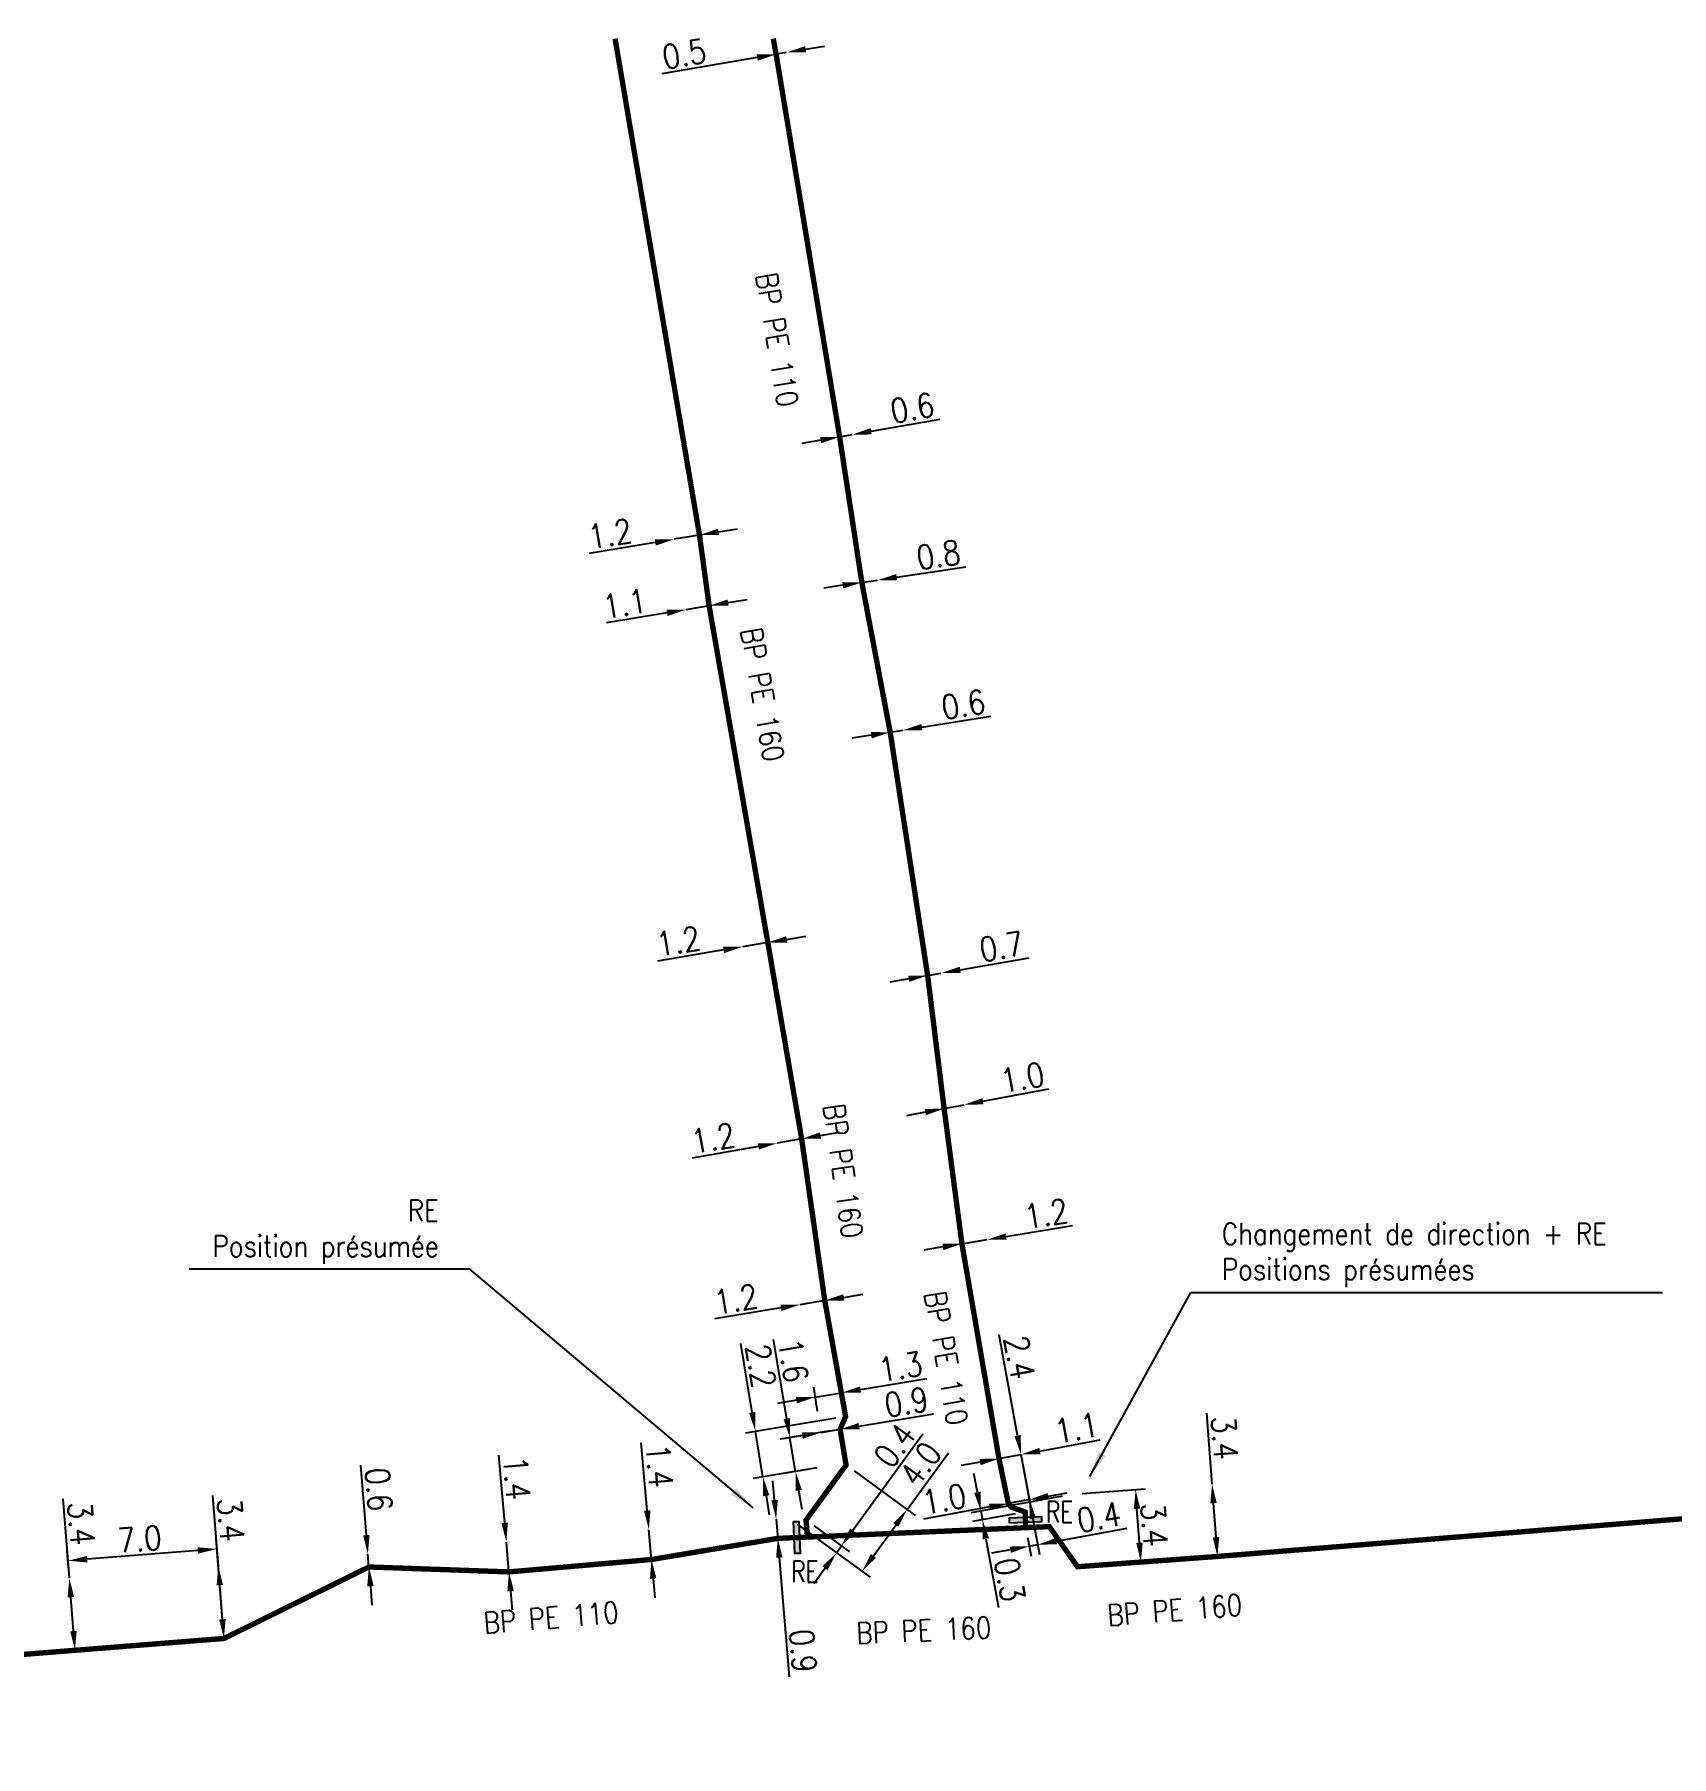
# Model space of a CAD drawing. Header units: millimetres. Extents: x 185000 to 186000, y 127990 to 129010.
# Drawn here: x 185058 to 185134.7, y 128919.5 to 129000.2 of the extents above; entities that cross this region are included whole.
import ezdxf
from ezdxf.enums import TextEntityAlignment as Align

# ---------------------------------------------------------------- set-up
doc = ezdxf.new("R2010")
doc.units = ezdxf.units.MM
doc.header["$PDMODE"] = 34
doc.linetypes.add('L_25_PE', pattern=[2000, 1000, 1000])
doc.layers.get('0').update_dxf_attribs({"linetype": 'CONTINUOUS'})
doc.layers.get('DEFPOINTS').update_dxf_attribs({"linetype": 'CONTINUOUS'})
doc.layers.add('L_150', color=1, linetype='CONTINUOUS')
doc.layers.add('L_340', color=7, linetype='CONTINUOUS')
doc.styles.get("Standard").update_dxf_attribs({"font": 'romans.shx', "width": 0.85})
doc.dimstyles.get("Standard").update_dxf_attribs({"dimtxt": 1.5, "dimasz": 1.2, "dimexe": 0.625, "dimexo": 0.625, "dimgap": 0.25, "dimtad": 1, "dimdec": 1, "dimzin": 0, "dimdsep": 46, "dimtxsty": 'Standard', "dimcen": -0.5, "dimadec": 0, "dimazin": 0, "dimtfac": 1, "dimtdec": 1, "dimtmove": 0, "dimatfit": 3, "dimfxl": 0, "dimtolj": 1, "dimtzin": 0, "dimarcsym": 0})

# ---------------------------------------------------------------- blocks, each defined once
blk = doc.blocks.new('*D1186')
at = {"layer": 'DEFPOINTS', "color": 0, "linetype": 'Continuous', "transparency": 16777216}
for p in [(185092.722, 128999.265), (185093.215, 128999.35), (185093.215, 128999.35)]:
    blk.add_point(p, dxfattribs=at)
at = {"layer": 'L_150', "color": 0, "linetype": 'Continuous', "lineweight": -2, "transparency": 16777216}
for p, q in [((185094.102, 128999.502), (185094.989, 128999.654)), ((185091.835, 128999.113), (185087.374, 128998.348)), ((185093.215, 128999.35), (185092.722, 128999.265))]:
    blk.add_line(p, q, dxfattribs=at)
at = {"layer": 'L_150', "color": 0, "linetype": 'Continuous', "transparency": 16777216}
for points in [[(185094.077, 128999.65), (185094.127, 128999.354), (185093.215, 128999.35)], [(185091.81, 128999.261), (185091.861, 128998.965), (185092.722, 128999.265)]]:
    blk.add_solid(points, dxfattribs=at)
at = {"layer": 'L_150', "color": 0, "linetype": 'Continuous', "transparency": 16777216, "insert": (185088.419, 128999.288), "char_height": 1.125, "attachment_point": 5, "rotation": 9.73548}
blk.add_mtext('\\A1;0.5', dxfattribs=at)
blk = doc.blocks.new('*D1187')
at = {"layer": 'DEFPOINTS', "color": 0, "linetype": 'Continuous', "transparency": 16777216}
for p in [(185095.696, 128981.349), (185096.287, 128981.452), (185096.287, 128981.452)]:
    blk.add_point(p, dxfattribs=at)
at = {"layer": 'L_150', "color": 0, "linetype": 'Continuous', "lineweight": -2, "transparency": 16777216}
for p, q in [((185097.174, 128981.607), (185100.403, 128982.172)), ((185094.809, 128981.194), (185093.923, 128981.039)), ((185095.696, 128981.349), (185096.287, 128981.452))]:
    blk.add_line(p, q, dxfattribs=at)
at = {"layer": 'L_150', "color": 0, "linetype": 'Continuous', "transparency": 16777216}
for points in [[(185094.784, 128981.341), (185094.835, 128981.046), (185095.696, 128981.349)], [(185097.148, 128981.755), (185097.199, 128981.459), (185096.287, 128981.452)]]:
    blk.add_solid(points, dxfattribs=at)
at = {"layer": 'L_150', "color": 0, "linetype": 'Continuous', "transparency": 16777216, "insert": (185099.102, 128982.706), "char_height": 1.125, "attachment_point": 5, "rotation": 9.91538}
blk.add_mtext('\\A1;0.6', dxfattribs=at)
blk = doc.blocks.new('*D1188')
at = {"layer": 'DEFPOINTS', "color": 0, "linetype": 'Continuous', "transparency": 16777216}
for p in [(185097.478, 128974.637), (185097.478, 128974.637), (185096.736, 128974.527)]:
    blk.add_point(p, dxfattribs=at)
at = {"layer": 'L_150', "color": 0, "linetype": 'Continuous', "lineweight": -2, "transparency": 16777216}
for p, q in [((185096.736, 128974.527), (185097.478, 128974.637)), ((185098.368, 128974.769), (185101.611, 128975.252)), ((185095.846, 128974.394), (185094.956, 128974.262))]:
    blk.add_line(p, q, dxfattribs=at)
at = {"layer": 'L_150', "color": 0, "linetype": 'Continuous', "transparency": 16777216}
for points in [[(185098.346, 128974.918), (185098.39, 128974.621), (185097.478, 128974.637)], [(185095.824, 128974.542), (185095.868, 128974.246), (185096.736, 128974.527)]]:
    blk.add_solid(points, dxfattribs=at)
at = {"layer": 'L_150', "color": 0, "linetype": 'Continuous', "transparency": 16777216, "insert": (185100.324, 128975.819), "char_height": 1.125, "attachment_point": 5, "rotation": 8.46475}
blk.add_mtext('\\A1;0.8', dxfattribs=at)
blk = doc.blocks.new('*D1189')
at = {"layer": 'DEFPOINTS', "color": 0, "linetype": 'Continuous', "transparency": 16777216}
for p in [(185098.065, 128967.511), (185098.658, 128967.605), (185098.658, 128967.605)]:
    blk.add_point(p, dxfattribs=at)
at = {"layer": 'L_150', "color": 0, "linetype": 'Continuous', "lineweight": -2, "transparency": 16777216}
for p, q in [((185099.547, 128967.746), (185102.785, 128968.259)), ((185097.176, 128967.37), (185096.288, 128967.23)), ((185098.065, 128967.511), (185098.658, 128967.605))]:
    blk.add_line(p, q, dxfattribs=at)
at = {"layer": 'L_150', "color": 0, "linetype": 'Continuous', "transparency": 16777216}
for points in [[(185097.153, 128967.519), (185097.2, 128967.222), (185098.065, 128967.511)], [(185099.523, 128967.894), (185099.57, 128967.598), (185098.658, 128967.605)]]:
    blk.add_solid(points, dxfattribs=at)
at = {"layer": 'L_150', "color": 0, "linetype": 'Continuous', "transparency": 16777216, "insert": (185101.493, 128968.813), "char_height": 1.125, "attachment_point": 5, "rotation": 8.99795}
blk.add_mtext('\\A1;0.6', dxfattribs=at)
blk = doc.blocks.new('*D1190')
at = {"layer": 'DEFPOINTS', "color": 0, "linetype": 'Continuous', "transparency": 16777216}
for p in [(185099.818, 128956.119), (185100.459, 128956.229), (185100.459, 128956.229)]:
    blk.add_point(p, dxfattribs=at)
at = {"layer": 'L_150', "color": 0, "linetype": 'Continuous', "lineweight": -2, "transparency": 16777216}
for p, q in [((185101.346, 128956.382), (185104.577, 128956.939)), ((185099.818, 128956.119), (185100.459, 128956.229)), ((185098.932, 128955.966), (185098.045, 128955.813))]:
    blk.add_line(p, q, dxfattribs=at)
at = {"layer": 'L_150', "color": 0, "linetype": 'Continuous', "transparency": 16777216}
for points in [[(185098.906, 128956.113), (185098.957, 128955.818), (185099.818, 128956.119)], [(185101.32, 128956.53), (185101.371, 128956.234), (185100.459, 128956.229)]]:
    blk.add_solid(points, dxfattribs=at)
at = {"layer": 'L_150', "color": 0, "linetype": 'Continuous', "transparency": 16777216, "insert": (185103.277, 128957.476), "char_height": 1.125, "attachment_point": 5, "rotation": 9.78163}
blk.add_mtext('\\A1;0.7', dxfattribs=at)
blk = doc.blocks.new('*D1191')
at = {"layer": 'DEFPOINTS', "color": 0, "linetype": 'Continuous', "transparency": 16777216}
for p in [(185100.59, 128949.884), (185101.523, 128950.061), (185101.523, 128950.061)]:
    blk.add_point(p, dxfattribs=at)
at = {"layer": 'L_150', "color": 0, "linetype": 'Continuous', "lineweight": -2, "transparency": 16777216}
for p, q in [((185102.407, 128950.228), (185105.495, 128950.812)), ((185099.705, 128949.717), (185098.821, 128949.55)), ((185100.59, 128949.884), (185101.523, 128950.061))]:
    blk.add_line(p, q, dxfattribs=at)
at = {"layer": 'L_150', "color": 0, "linetype": 'Continuous', "transparency": 16777216}
for points in [[(185102.379, 128950.376), (185102.435, 128950.081), (185101.523, 128950.061)], [(185099.677, 128949.864), (185099.733, 128949.57), (185100.59, 128949.884)]]:
    blk.add_solid(points, dxfattribs=at)
at = {"layer": 'L_150', "color": 0, "linetype": 'Continuous', "transparency": 16777216, "insert": (185104.254, 128951.341), "char_height": 1.125, "attachment_point": 5, "rotation": 10.71328}
blk.add_mtext('\\A1;1.0', dxfattribs=at)
blk = doc.blocks.new('*D1192')
at = {"layer": 'DEFPOINTS', "color": 0, "linetype": 'Continuous', "transparency": 16777216}
for p in [(185101.424, 128943.551), (185102.608, 128943.746), (185102.608, 128943.746)]:
    blk.add_point(p, dxfattribs=at)
at = {"layer": 'L_150', "color": 0, "linetype": 'Continuous', "lineweight": -2, "transparency": 16777216}
for p, q in [((185103.496, 128943.893), (185106.596, 128944.404)), ((185100.536, 128943.404), (185099.648, 128943.258)), ((185101.424, 128943.551), (185102.608, 128943.746))]:
    blk.add_line(p, q, dxfattribs=at)
at = {"layer": 'L_150', "color": 0, "linetype": 'Continuous', "transparency": 16777216}
for points in [[(185103.472, 128944.041), (185103.52, 128943.745), (185102.608, 128943.746)], [(185100.512, 128943.552), (185100.56, 128943.256), (185101.424, 128943.551)]]:
    blk.add_solid(points, dxfattribs=at)
at = {"layer": 'L_150', "color": 0, "linetype": 'Continuous', "transparency": 16777216, "insert": (185105.368, 128944.962), "char_height": 1.125, "attachment_point": 5, "rotation": 9.37001}
blk.add_mtext('\\A1;1.2', dxfattribs=at)
blk = doc.blocks.new('*D1193')
at = {"layer": 'DEFPOINTS', "color": 0, "linetype": 'Continuous', "transparency": 16777216}
for p in [(185088.5, 128973.251), (185088.5, 128973.251), (185089.585, 128973.433)]:
    blk.add_point(p, dxfattribs=at)
at = {"layer": 'L_150', "color": 0, "linetype": 'Continuous', "lineweight": -2, "transparency": 16777216}
for p, q in [((185087.612, 128973.102), (185084.783, 128972.629)), ((185089.585, 128973.433), (185088.5, 128973.251)), ((185090.473, 128973.581), (185091.36, 128973.73))]:
    blk.add_line(p, q, dxfattribs=at)
at = {"layer": 'L_150', "color": 0, "linetype": 'Continuous', "transparency": 16777216}
for points in [[(185087.588, 128973.25), (185087.637, 128972.954), (185088.5, 128973.251)], [(185090.448, 128973.729), (185090.497, 128973.433), (185089.585, 128973.433)]]:
    blk.add_solid(points, dxfattribs=at)
at = {"layer": 'L_150', "color": 0, "linetype": 'Continuous', "transparency": 16777216, "insert": (185085.63, 128973.531), "char_height": 1.125, "attachment_point": 5, "rotation": 9.50377}
blk.add_mtext('\\A1;1.1', dxfattribs=at)
blk = doc.blocks.new('*D1194')
at = {"layer": 'DEFPOINTS', "color": 0, "linetype": 'Continuous', "transparency": 16777216}
for p in [(185087.948, 128976.549), (185087.948, 128976.549), (185089.132, 128976.747)]:
    blk.add_point(p, dxfattribs=at)
at = {"layer": 'L_150', "color": 0, "linetype": 'Continuous', "lineweight": -2, "transparency": 16777216}
for p, q in [((185090.019, 128976.896), (185090.907, 128977.044)), ((185087.06, 128976.401), (185083.961, 128975.882)), ((185089.132, 128976.747), (185087.948, 128976.549))]:
    blk.add_line(p, q, dxfattribs=at)
at = {"layer": 'L_150', "color": 0, "linetype": 'Continuous', "transparency": 16777216}
for points in [[(185089.994, 128977.044), (185090.044, 128976.748), (185089.132, 128976.747)], [(185087.036, 128976.549), (185087.085, 128976.253), (185087.948, 128976.549)]]:
    blk.add_solid(points, dxfattribs=at)
at = {"layer": 'L_150', "color": 0, "linetype": 'Continuous', "transparency": 16777216, "insert": (185084.943, 128976.807), "char_height": 1.125, "attachment_point": 5, "rotation": 9.50077}
blk.add_mtext('\\A1;1.2', dxfattribs=at)
blk = doc.blocks.new('*D1195')
at = {"layer": 'DEFPOINTS', "color": 0, "linetype": 'Continuous', "transparency": 16777216}
for p in [(185092.333, 128957.662), (185091.15, 128957.463), (185091.15, 128957.463)]:
    blk.add_point(p, dxfattribs=at)
at = {"layer": 'L_150', "color": 0, "linetype": 'Continuous', "lineweight": -2, "transparency": 16777216}
for p, q in [((185092.333, 128957.662), (185091.15, 128957.463)), ((185093.221, 128957.811), (185094.109, 128957.96)), ((185090.262, 128957.314), (185087.164, 128956.794))]:
    blk.add_line(p, q, dxfattribs=at)
at = {"layer": 'L_150', "color": 0, "linetype": 'Continuous', "transparency": 16777216}
for points in [[(185093.196, 128957.958), (185093.246, 128957.663), (185092.333, 128957.662)], [(185090.238, 128957.462), (185090.287, 128957.166), (185091.15, 128957.463)]]:
    blk.add_solid(points, dxfattribs=at)
at = {"layer": 'L_150', "color": 0, "linetype": 'Continuous', "transparency": 16777216, "insert": (185088.145, 128957.719), "char_height": 1.125, "attachment_point": 5, "rotation": 9.52637}
blk.add_mtext('\\A1;1.2', dxfattribs=at)
blk = doc.blocks.new('*D1196')
at = {"layer": 'DEFPOINTS', "color": 0, "linetype": 'Continuous', "transparency": 16777216}
for p in [(185092.776, 128948.265), (185092.776, 128948.265), (185093.918, 128948.467)]:
    blk.add_point(p, dxfattribs=at)
at = {"layer": 'L_150', "color": 0, "linetype": 'Continuous', "lineweight": -2, "transparency": 16777216}
for p, q in [((185094.805, 128948.624), (185095.691, 128948.78)), ((185091.89, 128948.108), (185088.796, 128947.561)), ((185093.918, 128948.467), (185092.776, 128948.265))]:
    blk.add_line(p, q, dxfattribs=at)
at = {"layer": 'L_150', "color": 0, "linetype": 'Continuous', "transparency": 16777216}
for points in [[(185094.778, 128948.771), (185094.831, 128948.476), (185093.918, 128948.467)], [(185091.864, 128948.256), (185091.916, 128947.961), (185092.776, 128948.265)]]:
    blk.add_solid(points, dxfattribs=at)
at = {"layer": 'L_150', "color": 0, "linetype": 'Continuous', "transparency": 16777216, "insert": (185089.769, 128948.495), "char_height": 1.125, "attachment_point": 5, "rotation": 10.02657}
blk.add_mtext('\\A1;1.2', dxfattribs=at)
blk = doc.blocks.new('*D1197')
at = {"layer": 'DEFPOINTS', "color": 0, "linetype": 'Continuous', "transparency": 16777216}
for p in [(185093.837, 128940.698), (185093.837, 128940.698), (185095.001, 128940.892)]:
    blk.add_point(p, dxfattribs=at)
at = {"layer": 'L_150', "color": 0, "linetype": 'Continuous', "lineweight": -2, "transparency": 16777216}
for p, q in [((185095.001, 128940.892), (185093.837, 128940.698)), ((185095.889, 128941.039), (185096.777, 128941.187)), ((185092.95, 128940.55), (185089.85, 128940.034))]:
    blk.add_line(p, q, dxfattribs=at)
at = {"layer": 'L_150', "color": 0, "linetype": 'Continuous', "transparency": 16777216}
for points in [[(185092.925, 128940.698), (185092.974, 128940.402), (185093.837, 128940.698)], [(185095.865, 128941.187), (185095.914, 128940.891), (185095.001, 128940.892)]]:
    blk.add_solid(points, dxfattribs=at)
at = {"layer": 'L_150', "color": 0, "linetype": 'Continuous', "transparency": 16777216, "insert": (185090.833, 128940.958), "char_height": 1.125, "attachment_point": 5, "rotation": 9.44672}
blk.add_mtext('\\A1;1.2', dxfattribs=at)
blk = doc.blocks.new('*D1204')
at = {"layer": 'DEFPOINTS', "color": 0, "linetype": 'Continuous', "transparency": 16777216}
for p in [(185095.721, 128934.861), (185093.631, 128932.892), (185095.096, 128933.135)]:
    blk.add_point(p, dxfattribs=at)
at = {"layer": 'L_150', "color": 0, "linetype": 'Continuous', "lineweight": -2, "transparency": 16777216}
for p, q in [((185093.22, 128935.358), (185092.603, 128939.067)), ((185095.258, 128934.784), (185092.906, 128934.393)), ((185093.631, 128932.892), (185093.368, 128934.47)), ((185094.633, 128933.058), (185093.168, 128932.815)), ((185093.778, 128932.004), (185093.926, 128931.116))]:
    blk.add_line(p, q, dxfattribs=at)
at = {"layer": 'L_150', "color": 0, "linetype": 'Continuous', "transparency": 16777216}
for points in [[(185093.368, 128935.382), (185093.072, 128935.333), (185093.368, 128934.47)], [(185093.926, 128932.028), (185093.63, 128931.979), (185093.631, 128932.892)]]:
    blk.add_solid(points, dxfattribs=at)
at = {"layer": 'L_150', "color": 0, "linetype": 'Continuous', "transparency": 16777216, "insert": (185093.527, 128938.084), "char_height": 1.125, "attachment_point": 5, "rotation": 279.44672}
blk.add_mtext('\\A1;1.6', dxfattribs=at)
blk = doc.blocks.new('*D1205')
at = {"layer": 'DEFPOINTS', "color": 0, "linetype": 'Continuous', "transparency": 16777216}
for p in [(185094.833, 128934.714), (185094.833, 128934.714), (185095.721, 128934.861)]:
    blk.add_point(p, dxfattribs=at)
at = {"layer": 'L_150', "color": 0, "linetype": 'Continuous', "lineweight": -2, "transparency": 16777216}
for p, q in [((185096.609, 128935.009), (185100.098, 128935.59)), ((185093.945, 128934.566), (185093.058, 128934.418)), ((185094.833, 128934.714), (185095.721, 128934.861))]:
    blk.add_line(p, q, dxfattribs=at)
at = {"layer": 'L_150', "color": 0, "linetype": 'Continuous', "transparency": 16777216}
for points in [[(185096.584, 128935.157), (185096.633, 128934.861), (185095.721, 128934.861)], [(185093.921, 128934.714), (185093.97, 128934.418), (185094.833, 128934.714)]]:
    blk.add_solid(points, dxfattribs=at)
at = {"layer": 'L_150', "color": 0, "linetype": 'Continuous', "transparency": 16777216, "insert": (185098.824, 128936.138), "char_height": 1.125, "attachment_point": 5, "rotation": 9.44672}
blk.add_mtext('\\A1;0.9', dxfattribs=at)
blk = doc.blocks.new('*D1206')
at = {"layer": 'DEFPOINTS', "color": 0, "linetype": 'Continuous', "transparency": 16777216}
for p in [(185095.976, 128935.461), (185092.107, 128932.638), (185095.096, 128933.135)]:
    blk.add_point(p, dxfattribs=at)
at = {"layer": 'L_150', "color": 0, "linetype": 'Continuous', "lineweight": -2, "transparency": 16777216}
for p, q in [((185091.607, 128935.647), (185091.068, 128938.881)), ((185095.513, 128935.384), (185091.292, 128934.682)), ((185092.107, 128932.638), (185091.754, 128934.759)), ((185094.633, 128933.058), (185091.645, 128932.561)), ((185092.255, 128931.75), (185092.403, 128930.863))]:
    blk.add_line(p, q, dxfattribs=at)
at = {"layer": 'L_150', "color": 0, "linetype": 'Continuous', "transparency": 16777216}
for points in [[(185091.755, 128935.671), (185091.459, 128935.622), (185091.754, 128934.759)], [(185092.403, 128931.775), (185092.107, 128931.726), (185092.107, 128932.638)]]:
    blk.add_solid(points, dxfattribs=at)
at = {"layer": 'L_150', "color": 0, "linetype": 'Continuous', "transparency": 16777216, "insert": (185092.003, 128937.831), "char_height": 1.125, "attachment_point": 5, "rotation": 279.44672}
blk.add_mtext('\\A1;2.2', dxfattribs=at)
blk = doc.blocks.new('*D1207')
at = {"layer": 'DEFPOINTS', "color": 0, "linetype": 'Continuous', "transparency": 16777216}
for p in [(185094.557, 128936.37), (185094.743, 128935.256), (185095.976, 128935.461)]:
    blk.add_point(p, dxfattribs=at)
at = {"layer": 'L_150', "color": 0, "linetype": 'Continuous', "lineweight": -2, "transparency": 16777216}
for p, q in [((185094.666, 128935.719), (185094.481, 128936.833)), ((185095.899, 128935.924), (185095.714, 128937.038)), ((185096.678, 128936.723), (185099.778, 128937.239)), ((185093.67, 128936.223), (185092.782, 128936.075)), ((185094.557, 128936.37), (185095.791, 128936.575))]:
    blk.add_line(p, q, dxfattribs=at)
at = {"layer": 'L_150', "color": 0, "linetype": 'Continuous', "transparency": 16777216}
for points in [[(185096.654, 128936.871), (185096.703, 128936.575), (185095.791, 128936.575)], [(185093.645, 128936.37), (185093.694, 128936.075), (185094.557, 128936.37)]]:
    blk.add_solid(points, dxfattribs=at)
at = {"layer": 'L_150', "color": 0, "linetype": 'Continuous', "transparency": 16777216, "insert": (185098.549, 128937.795), "char_height": 1.125, "attachment_point": 5, "rotation": 9.44672}
blk.add_mtext('\\A1;1.3', dxfattribs=at)
blk = doc.blocks.new('*D1208')
at = {"layer": 'DEFPOINTS', "color": 0, "linetype": 'Continuous', "transparency": 16777216}
for p in [(185095.999, 128933.187), (185093.322, 128930.699), (185096.747, 128928.205)]:
    blk.add_point(p, dxfattribs=at)
at = {"layer": 'L_150', "color": 0, "linetype": 'Continuous', "lineweight": -2, "transparency": 16777216}
for p, q in [((185098.859, 128931.106), (185100.788, 128933.756)), ((185096.378, 128932.911), (185099.238, 128930.83)), ((185093.701, 128930.423), (185097.126, 128927.929)), ((185097.277, 128928.933), (185098.329, 128930.378))]:
    blk.add_line(p, q, dxfattribs=at)
at = {"layer": 'L_150', "color": 0, "linetype": 'Continuous', "transparency": 16777216}
for points in [[(185098.208, 128930.466), (185098.45, 128930.29), (185098.859, 128931.106)], [(185097.155, 128929.021), (185097.398, 128928.844), (185096.747, 128928.205)]]:
    blk.add_solid(points, dxfattribs=at)
at = {"layer": 'L_150', "color": 0, "linetype": 'Continuous', "transparency": 16777216, "insert": (185099.482, 128933.236), "char_height": 1.125, "attachment_point": 5, "rotation": 53.943}
blk.add_mtext('\\A1;4.0', dxfattribs=at)
blk = doc.blocks.new('*D1209')
at = {"layer": 'DEFPOINTS', "color": 0, "linetype": 'Continuous', "transparency": 16777216}
for p in [(185093.322, 128930.699), (185094.123, 128930.61), (185095.545, 128929.08)]:
    blk.add_point(p, dxfattribs=at)
at = {"layer": 'L_150', "color": 0, "linetype": 'Continuous', "lineweight": -2, "transparency": 16777216}
for p, q in [((185096.31, 128930.131), (185099.6, 128934.65)), ((185093.701, 128930.423), (185095.924, 128928.804)), ((185094.502, 128930.334), (185096.159, 128929.128)), ((185095.545, 128929.08), (185095.78, 128929.404)), ((185095.015, 128928.353), (185094.485, 128927.625))]:
    blk.add_line(p, q, dxfattribs=at)
at = {"layer": 'L_150', "color": 0, "linetype": 'Continuous', "transparency": 16777216}
for points in [[(185096.189, 128930.22), (185096.431, 128930.043), (185095.78, 128929.404)], [(185094.894, 128928.441), (185095.136, 128928.264), (185095.545, 128929.08)]]:
    blk.add_solid(points, dxfattribs=at)
at = {"layer": 'L_150', "color": 0, "linetype": 'Continuous', "transparency": 16777216, "insert": (185098.28, 128934.111), "char_height": 1.125, "attachment_point": 5, "rotation": 53.943}
blk.add_mtext('\\A1;0.4', dxfattribs=at)
blk = doc.blocks.new('*D1210')
at = {"layer": 'DEFPOINTS', "color": 0, "linetype": 'Continuous', "transparency": 16777216}
for p in [(185092.724, 128930.65), (185092.724, 128930.65), (185092.798, 128929.753)]:
    blk.add_point(p, dxfattribs=at)
at = {"layer": 'L_150', "color": 0, "linetype": 'Continuous', "lineweight": -2, "transparency": 16777216}
for p, q in [((185092.65, 128931.547), (185092.576, 128932.443)), ((185092.724, 128930.65), (185092.798, 128929.753)), ((185092.871, 128928.856), (185093.332, 128923.266))]:
    blk.add_line(p, q, dxfattribs=at)
at = {"layer": 'L_150', "color": 0, "linetype": 'Continuous', "transparency": 16777216}
for points in [[(185092.799, 128931.559), (185092.5, 128931.534), (185092.724, 128930.65)], [(185093.021, 128928.868), (185092.722, 128928.843), (185092.798, 128929.753)]]:
    blk.add_solid(points, dxfattribs=at)
at = {"layer": 'L_150', "color": 0, "linetype": 'Continuous', "transparency": 16777216, "insert": (185093.983, 128924.49), "char_height": 1.125, "attachment_point": 5, "rotation": 274.70731}
blk.add_mtext('\\A1;0.9', dxfattribs=at)
blk = doc.blocks.new('*D1211')
at = {"layer": 'DEFPOINTS', "color": 0, "linetype": 'Continuous', "transparency": 16777216}
for p in [(185086.764, 128930.159), (185086.764, 128930.159), (185086.885, 128928.764)]:
    blk.add_point(p, dxfattribs=at)
at = {"layer": 'L_150', "color": 0, "linetype": 'Continuous', "lineweight": -2, "transparency": 16777216}
for p, q in [((185086.686, 128931.055), (185086.409, 128934.231)), ((185086.885, 128928.764), (185086.764, 128930.159)), ((185086.963, 128927.867), (185087.041, 128926.971))]:
    blk.add_line(p, q, dxfattribs=at)
at = {"layer": 'L_150', "color": 0, "linetype": 'Continuous', "transparency": 16777216}
for points in [[(185086.835, 128931.068), (185086.536, 128931.042), (185086.764, 128930.159)], [(185087.113, 128927.88), (185086.814, 128927.854), (185086.885, 128928.764)]]:
    blk.add_solid(points, dxfattribs=at)
at = {"layer": 'L_150', "color": 0, "linetype": 'Continuous', "transparency": 16777216, "insert": (185087.256, 128933.157), "char_height": 1.125, "attachment_point": 5, "rotation": 274.97537}
blk.add_mtext('\\A1;1.4', dxfattribs=at)
blk = doc.blocks.new('*D1212')
at = {"layer": 'DEFPOINTS', "color": 0, "linetype": 'Continuous', "transparency": 16777216}
for p in [(185080.088, 128929.578), (185080.088, 128929.578), (185080.21, 128928.183)]:
    blk.add_point(p, dxfattribs=at)
at = {"layer": 'L_150', "color": 0, "linetype": 'Continuous', "lineweight": -2, "transparency": 16777216}
for p, q in [((185080.009, 128930.474), (185079.732, 128933.65)), ((185080.21, 128928.183), (185080.088, 128929.578)), ((185080.288, 128927.286), (185080.366, 128926.39))]:
    blk.add_line(p, q, dxfattribs=at)
at = {"layer": 'L_150', "color": 0, "linetype": 'Continuous', "transparency": 16777216}
for points in [[(185080.159, 128930.487), (185079.86, 128930.461), (185080.088, 128929.578)], [(185080.437, 128927.299), (185080.138, 128927.273), (185080.21, 128928.183)]]:
    blk.add_solid(points, dxfattribs=at)
at = {"layer": 'L_150', "color": 0, "linetype": 'Continuous', "transparency": 16777216, "insert": (185080.578, 128932.575), "char_height": 1.125, "attachment_point": 5, "rotation": 274.99528}
blk.add_mtext('\\A1;1.4', dxfattribs=at)
blk = doc.blocks.new('*D1213')
at = {"layer": 'DEFPOINTS', "color": 0, "linetype": 'Continuous', "transparency": 16777216}
for p in [(185073.603, 128929.011), (185073.603, 128929.011), (185073.65, 128928.413)]:
    blk.add_point(p, dxfattribs=at)
at = {"layer": 'L_150', "color": 0, "linetype": 'Continuous', "lineweight": -2, "transparency": 16777216}
for p, q in [((185073.532, 128929.908), (185073.272, 128933.176)), ((185073.65, 128928.413), (185073.603, 128929.011)), ((185073.722, 128927.516), (185073.793, 128926.618))]:
    blk.add_line(p, q, dxfattribs=at)
at = {"layer": 'L_150', "color": 0, "linetype": 'Continuous', "transparency": 16777216}
for points in [[(185073.681, 128929.92), (185073.382, 128929.896), (185073.603, 128929.011)], [(185073.871, 128927.527), (185073.572, 128927.504), (185073.65, 128928.413)]]:
    blk.add_solid(points, dxfattribs=at)
at = {"layer": 'L_150', "color": 0, "linetype": 'Continuous', "transparency": 16777216, "insert": (185074.114, 128932.05), "char_height": 1.125, "attachment_point": 5, "rotation": 274.53744}
blk.add_mtext('\\A1;0.6', dxfattribs=at)
blk = doc.blocks.new('*D1215')
at = {"layer": 'DEFPOINTS', "color": 0, "linetype": 'Continuous', "transparency": 16777216}
for p in [(185059.559, 128928.705), (185059.621, 128927.901), (185066.861, 128925.065)]:
    blk.add_point(p, dxfattribs=at)
at = {"layer": 'L_150', "color": 0, "linetype": 'Continuous', "lineweight": -2, "transparency": 16777216}
for p, q in [((185066.825, 128925.532), (185066.5, 128929.726)), ((185059.585, 128928.369), (185059.522, 128929.173)), ((185065.64, 128929.188), (185060.456, 128928.777))]:
    blk.add_line(p, q, dxfattribs=at)
at = {"layer": 'L_150', "color": 0, "linetype": 'Continuous', "transparency": 16777216}
for points in [[(185060.444, 128928.926), (185060.468, 128928.627), (185059.559, 128928.705)], [(185065.628, 128929.337), (185065.651, 128929.038), (185066.537, 128929.259)]]:
    blk.add_solid(points, dxfattribs=at)
at = {"layer": 'L_150', "color": 0, "linetype": 'Continuous', "transparency": 16777216, "insert": (185062.915, 128929.724), "char_height": 1.125, "attachment_point": 5, "rotation": 4.53744}
blk.add_mtext('\\A1;7.0', dxfattribs=at)
blk = doc.blocks.new('*D576')
at = {"layer": 'DEFPOINTS', "color": 0, "linetype": 'Continuous', "transparency": 16777216}
for p in [(185066.599, 128928.455), (185066.599, 128928.455), (185066.861, 128925.065)]:
    blk.add_point(p, dxfattribs=at)
at = {"layer": 'L_150', "color": 0, "linetype": 'Continuous', "lineweight": -2, "transparency": 16777216}
for p, q in [((185066.599, 128928.455), (185066.342, 128931.769)), ((185066.792, 128925.962), (185066.668, 128927.558))]:
    blk.add_line(p, q, dxfattribs=at)
at = {"layer": 'L_150', "color": 0, "linetype": 'Continuous', "transparency": 16777216}
for points in [[(185066.818, 128927.569), (185066.519, 128927.546), (185066.599, 128928.455)], [(185066.942, 128925.974), (185066.642, 128925.951), (185066.861, 128925.065)]]:
    blk.add_solid(points, dxfattribs=at)
at = {"layer": 'L_150', "color": 0, "linetype": 'Continuous', "transparency": 16777216, "insert": (185067.184, 128930.619), "char_height": 1.125, "attachment_point": 5, "rotation": 274.42835}
blk.add_mtext('\\A1;3.4', dxfattribs=at)
blk = doc.blocks.new('*D577')
at = {"layer": 'DEFPOINTS', "color": 0, "linetype": 'Continuous', "transparency": 16777216}
for p in [(185059.621, 128927.901), (185059.621, 128927.901), (185059.883, 128924.511)]:
    blk.add_point(p, dxfattribs=at)
at = {"layer": 'L_150', "color": 0, "linetype": 'Continuous', "lineweight": -2, "transparency": 16777216}
for p, q in [((185059.621, 128927.901), (185059.334, 128931.602)), ((185059.814, 128925.409), (185059.69, 128927.004))]:
    blk.add_line(p, q, dxfattribs=at)
at = {"layer": 'L_150', "color": 0, "linetype": 'Continuous', "transparency": 16777216}
for points in [[(185059.84, 128927.015), (185059.541, 128926.992), (185059.621, 128927.901)], [(185059.963, 128925.42), (185059.664, 128925.397), (185059.883, 128924.511)]]:
    blk.add_solid(points, dxfattribs=at)
at = {"layer": 'L_150', "color": 0, "linetype": 'Continuous', "transparency": 16777216, "insert": (185060.176, 128930.452), "char_height": 1.125, "attachment_point": 5, "rotation": 274.42835}
blk.add_mtext('\\A1;3.4', dxfattribs=at)
blk = doc.blocks.new('L_340_20')
at = {"linetype": 'Continuous'}
blk.add_hatch(color=0, dxfattribs=at).paths.add_polyline_path([(0.125, 0.75), (-0.125, 0.75), (-0.125, -0.75), (0.125, -0.75)])
at = {"color": 0, "linetype": 'Continuous'}
blk.add_lwpolyline([(-0.125, 0.75), (0.125, 0.75), (0.125, -0.75), (-0.125, -0.75)], close=True, dxfattribs=at)
at = {"color": 0, "linetype": 'Continuous', "width": 0.75}
for tag, height, flags, p in [('RE', 1, 8, (0, 2.189)), ('DEF_LEG', 1.2, 3, (0, -5)), ('DEF_COUP', 1.2, 3, (0, -7.5)), ('DEF_TYPE', 1.2, 3, (0, -10))]:
    blk.add_attdef(tag, text='', height=height, dxfattribs=dict(at, flags=flags)).set_placement(p, align=Align.MIDDLE)
blk = doc.blocks.new('*D578')
at = {"layer": 'DEFPOINTS', "color": 0, "linetype": 'Continuous', "transparency": 16777216}
for p in [(185109.557, 128932.034), (185106.587, 128931.816), (185106.837, 128928.425)]:
    blk.add_point(p, dxfattribs=at)
at = {"layer": 'L_150', "color": 0, "linetype": 'Continuous', "lineweight": -2, "transparency": 16777216}
for p, q in [((185107.055, 128931.85), (185110.025, 128932.069)), ((185109.741, 128929.541), (185109.623, 128931.137)), ((185107.304, 128928.459), (185110.275, 128928.678))]:
    blk.add_line(p, q, dxfattribs=at)
at = {"layer": 'L_150', "color": 0, "linetype": 'Continuous', "transparency": 16777216}
for points in [[(185109.773, 128931.148), (185109.474, 128931.126), (185109.557, 128932.034)], [(185109.891, 128929.552), (185109.591, 128929.53), (185109.807, 128928.644)]]:
    blk.add_solid(points, dxfattribs=at)
at = {"layer": 'L_150', "color": 0, "linetype": 'Continuous', "transparency": 16777216, "insert": (185110.43, 128930.394), "char_height": 1.125, "attachment_point": 5, "rotation": 274.21031}
blk.add_mtext('\\A1;3.4', dxfattribs=at)
blk = doc.blocks.new('*D579')
at = {"layer": 'DEFPOINTS', "color": 0, "linetype": 'Continuous', "transparency": 16777216}
for p in [(185103.16, 128933.491), (185104.192, 128933.681), (185104.192, 128933.681)]:
    blk.add_point(p, dxfattribs=at)
at = {"layer": 'L_150', "color": 0, "linetype": 'Continuous', "lineweight": -2, "transparency": 16777216}
for p, q in [((185105.078, 128933.844), (185107.899, 128934.364)), ((185103.16, 128933.491), (185104.192, 128933.681)), ((185102.275, 128933.328), (185101.39, 128933.165))]:
    blk.add_line(p, q, dxfattribs=at)
at = {"layer": 'L_150', "color": 0, "linetype": 'Continuous', "transparency": 16777216}
for points in [[(185102.247, 128933.475), (185102.302, 128933.18), (185103.16, 128933.491)], [(185105.05, 128933.992), (185105.105, 128933.697), (185104.192, 128933.681)]]:
    blk.add_solid(points, dxfattribs=at)
at = {"layer": 'L_150', "color": 0, "linetype": 'Continuous', "transparency": 16777216, "insert": (185106.795, 128934.923), "char_height": 1.125, "attachment_point": 5, "rotation": 10.43848}
blk.add_mtext('\\A1;1.1', dxfattribs=at)
blk = doc.blocks.new('*D580')
at = {"layer": 'DEFPOINTS', "color": 0, "linetype": 'Continuous', "transparency": 16777216}
for p in [(185104.192, 128933.681), (185104.192, 128933.681), (185104.582, 128931.567)]:
    blk.add_point(p, dxfattribs=at)
at = {"layer": 'L_150', "color": 0, "linetype": 'Continuous', "lineweight": -2, "transparency": 16777216}
for p, q in [((185104.029, 128934.566), (185103.161, 128939.282)), ((185104.582, 128931.567), (185104.192, 128933.681)), ((185104.745, 128930.682), (185104.908, 128929.797))]:
    blk.add_line(p, q, dxfattribs=at)
at = {"layer": 'L_150', "color": 0, "linetype": 'Continuous', "transparency": 16777216}
for points in [[(185104.177, 128934.593), (185103.882, 128934.539), (185104.192, 128933.681)], [(185104.892, 128930.71), (185104.597, 128930.655), (185104.582, 128931.567)]]:
    blk.add_solid(points, dxfattribs=at)
at = {"layer": 'L_150', "color": 0, "linetype": 'Continuous', "transparency": 16777216, "insert": (185104.118, 128938.226), "char_height": 1.125, "attachment_point": 5, "rotation": 280.43848}
blk.add_mtext('\\A1;2.4', dxfattribs=at)
blk = doc.blocks.new('*D581')
at = {"layer": 'DEFPOINTS', "color": 0, "linetype": 'Continuous', "transparency": 16777216}
for p in [(185104.192, 128933.681), (185103.598, 128931.386), (185104.582, 128931.567)]:
    blk.add_point(p, dxfattribs=at)
at = {"layer": 'L_150', "color": 0, "linetype": 'Continuous', "lineweight": -2, "transparency": 16777216}
for p, q in [((185104.277, 128933.22), (185104.667, 128931.106)), ((185105.467, 128931.73), (185106.352, 128931.894)), ((185102.713, 128931.223), (185099.623, 128930.654)), ((185104.582, 128931.567), (185103.598, 128931.386))]:
    blk.add_line(p, q, dxfattribs=at)
at = {"layer": 'L_150', "color": 0, "linetype": 'Continuous', "transparency": 16777216}
for points in [[(185105.44, 128931.878), (185105.494, 128931.583), (185104.582, 128931.567)], [(185102.686, 128931.371), (185102.74, 128931.076), (185103.598, 128931.386)]]:
    blk.add_solid(points, dxfattribs=at)
at = {"layer": 'L_150', "color": 0, "linetype": 'Continuous', "transparency": 16777216, "insert": (185100.59, 128931.595), "char_height": 1.125, "attachment_point": 5, "rotation": 10.43848}
blk.add_mtext('\\A1;1.0', dxfattribs=at)
blk = doc.blocks.new('*D582')
at = {"layer": 'DEFPOINTS', "color": 0, "linetype": 'Continuous', "transparency": 16777216}
for p in [(185104.192, 128933.681), (185104.417, 128930.256), (185104.97, 128929.459)]:
    blk.add_point(p, dxfattribs=at)
at = {"layer": 'L_150', "color": 0, "linetype": 'Continuous', "lineweight": -2, "transparency": 16777216}
for p, q in [((185104.277, 128933.22), (185105.055, 128928.998)), ((185105.855, 128929.622), (185109.167, 128930.232)), ((185104.502, 128929.795), (185104.662, 128928.925)), ((185104.577, 128929.386), (185104.97, 128929.459)), ((185103.692, 128929.223), (185102.807, 128929.06))]:
    blk.add_line(p, q, dxfattribs=at)
at = {"layer": 'L_150', "color": 0, "linetype": 'Continuous', "transparency": 16777216}
for points in [[(185105.828, 128929.769), (185105.883, 128929.474), (185104.97, 128929.459)], [(185103.665, 128929.371), (185103.719, 128929.076), (185104.577, 128929.386)]]:
    blk.add_solid(points, dxfattribs=at)
at = {"layer": 'L_150', "color": 0, "linetype": 'Continuous', "transparency": 16777216, "insert": (185107.84, 128930.75), "char_height": 1.125, "attachment_point": 5, "rotation": 10.43848}
blk.add_mtext('\\A1;0.4', dxfattribs=at)
blk = doc.blocks.new('*D583')
at = {"layer": 'DEFPOINTS', "color": 0, "linetype": 'Continuous', "transparency": 16777216}
for p in [(185102.311, 128931.028), (185106.587, 128931.816), (185104.385, 128930.99)]:
    blk.add_point(p, dxfattribs=at)
at = {"layer": 'L_150', "color": 0, "linetype": 'Continuous', "lineweight": -2, "transparency": 16777216}
for p, q in [((185102.148, 128931.913), (185101.985, 128932.798)), ((185106.126, 128931.731), (185101.85, 128930.943)), ((185102.311, 128931.028), (185102.386, 128930.622)), ((185103.924, 128930.905), (185101.925, 128930.537)), ((185102.549, 128929.737), (185103.143, 128926.512))]:
    blk.add_line(p, q, dxfattribs=at)
at = {"layer": 'L_150', "color": 0, "linetype": 'Continuous', "transparency": 16777216}
for points in [[(185102.296, 128931.94), (185102.001, 128931.886), (185102.311, 128931.028)], [(185102.697, 128929.764), (185102.402, 128929.71), (185102.386, 128930.622)]]:
    blk.add_solid(points, dxfattribs=at)
at = {"layer": 'L_150', "color": 0, "linetype": 'Continuous', "transparency": 16777216, "insert": (185103.665, 128927.818), "char_height": 1.125, "attachment_point": 5, "rotation": 280.43848}
blk.add_mtext('\\A1;0.3', dxfattribs=at)
blk = doc.blocks.new('*D584')
at = {"layer": 'DEFPOINTS', "color": 0, "linetype": 'Continuous', "transparency": 16777216}
for p in [(185113.14, 128932.298), (185113.14, 128932.298), (185113.39, 128928.907)]:
    blk.add_point(p, dxfattribs=at)
at = {"layer": 'L_150', "color": 0, "linetype": 'Continuous', "lineweight": -2, "transparency": 16777216}
for p, q in [((185113.14, 128932.298), (185112.896, 128935.613)), ((185113.324, 128929.805), (185113.206, 128931.401))]:
    blk.add_line(p, q, dxfattribs=at)
at = {"layer": 'L_150', "color": 0, "linetype": 'Continuous', "transparency": 16777216}
for points in [[(185113.356, 128931.412), (185113.057, 128931.39), (185113.14, 128932.298)], [(185113.473, 128929.816), (185113.174, 128929.794), (185113.39, 128928.907)]]:
    blk.add_solid(points, dxfattribs=at)
at = {"layer": 'L_150', "color": 0, "linetype": 'Continuous', "transparency": 16777216, "insert": (185113.733, 128934.46), "char_height": 1.125, "attachment_point": 5, "rotation": 274.21031}
blk.add_mtext('\\A1;3.4', dxfattribs=at)

msp = doc.modelspace()

# ---------------------------------------------------------------- linework, layer by layer
at = {"layer": 'L_150', "linetype": 'L_25_PE', "ltscale": 0.5, "const_width": 0.25, "flags": 128}
for points in [[(185085.18, 129000), (185089.132, 128976.747), (185089.585, 128973.433), (185092.333, 128957.662), (185093.918, 128948.467), (185095.001, 128940.892), (185095.976, 128935.461), (185095.721, 128934.861), (185095.999, 128933.187), (185095.999, 128933.187), (185094.123, 128930.61), (185094.189, 128929.813)], [(185104.417, 128930.256), (185104.401, 128930.623), (185104.385, 128930.99), (185103.738, 128931.219), (185103.598, 128931.386), (185103.16, 128933.491), (185101.424, 128943.551), (185100.59, 128949.884), (185099.818, 128956.119), (185098.065, 128967.511), (185096.736, 128974.527), (185095.696, 128981.349), (185092.722, 128999.265), (185092.587, 129000)], [(185000, 128919.659), (185039.819, 128922.905), (185059.883, 128924.511), (185066.861, 128925.065), (185073.65, 128928.413), (185080.21, 128928.183), (185086.885, 128928.764), (185092.798, 128929.753), (185093.697, 128929.792), (185094.189, 128929.813), (185104.417, 128930.256), (185105.516, 128930.304), (185105.516, 128930.304), (185106.837, 128928.425), (185113.39, 128928.907), (185139.703, 128931.038), (185171.309, 128933.505), (185174.806, 128933.895), (185180.874, 128934.571), (185197.646, 128936.439), (185231.286, 128940.079), (185249.636, 128941.996), (185252.055, 128947.628), (185247.277, 128958.591), (185246.899, 128959.676), (185246.552, 128960.669)]]:
    msp.add_lwpolyline(points, dxfattribs=at)

# ---------------------------------------------------------------- block references
at = {"layer": 'L_340', "ltscale": 0.5}
ref = msp.add_blockref('L_340_20', (185104.401, 128930.623), dxfattribs=dict(at, rotation=92.48046696444736))
ref.add_attrib('RE', 'RE', dxfattribs={"layer": '0', "color": 0, "linetype": 'Continuous', "height": 1, "width": 0.75}).set_placement((185105.997, 128930.993), align=Align.MIDDLE)
ref = msp.add_blockref('L_340_20', (185093.697, 128929.792), dxfattribs=dict(at, rotation=2.480466961335301))
ref.add_attrib('RE', 'RE', dxfattribs={"layer": '0', "color": 0, "linetype": 'Continuous', "height": 1, "width": 0.75}).set_placement((185094.067, 128928.195), align=Align.MIDDLE)

# ---------------------------------------------------------------- texts
at = {"layer": 'L_150', "linetype": 'Continuous', "width": 0.85}
for s, rotation, p in [('BP PE 110', 279.42384, (185092.769, 128985.897)), ('BP PE 160', 279.88613, (185092.083, 128969.279)), ('BP PE 160', 278.13689, (185095.858, 128946.963)), ('BP PE 110', 279.78982, (185100.686, 128938.196)), ('BP PE 160', 4.6285, (185111.388, 128926.396)), ('BP PE 110', 4.66075, (185082.184, 128926.046)), ('BP PE 160', 2.48047, (185099.635, 128925.449))]:
    msp.add_text(s, height=1, rotation=rotation, dxfattribs=at).set_placement(p, align=Align.MIDDLE)
at = {"layer": 'L_150', "linetype": 'Continuous', "insert": (185113.596, 128943.023), "char_height": 1, "attachment_point": 4}
msp.add_mtext('Changement de direction + RE\\PPositions présumées', dxfattribs=at)
at = {"layer": 'L_340', "linetype": 'Continuous', "insert": (185076.925, 128944.111), "char_height": 1, "attachment_point": 6}
msp.add_mtext('RE\\PPosition présumée', dxfattribs=at)

# ---------------------------------------------------------------- dimensions: what is measured, and where the dimension line sits
at = {"layer": 'L_150', "linetype": 'Continuous'}
for base, p1, p2, angle, override, picture, middle in [((185093.215, 128999.35), (185092.722, 128999.265), (185093.215, 128999.35), 189.73548, {"dimscale": 0.75, "dimatfit": 0}, '*D1186', (185088.546, 128998.549)), ((185096.287, 128981.452), (185095.696, 128981.349), (185096.287, 128981.452), 189.91538, {"dimscale": 0.75, "dimlfac": 1, "dimlunit": 2, "dimatfit": 0}, '*D1187', (185099.232, 128981.967)), ((185087.948, 128976.549), (185089.132, 128976.747), (185087.948, 128976.549), 9.50077, {"dimscale": 0.75, "dimatfit": 0}, '*D1194', (185085.067, 128976.067)), ((185097.478, 128974.637), (185096.7362, 128974.5266), (185097.478, 128974.637), 188.46475, {"dimscale": 0.75, "dimlfac": 1, "dimlunit": 2, "dimatfit": 0}, '*D1188', (185100.4347, 128975.077)), ((185088.5, 128973.251), (185089.585, 128973.433), (185088.5, 128973.251), 9.50377, {"dimscale": 0.75, "dimatfit": 0}, '*D1193', (185085.754, 128972.791)), ((185098.658, 128967.605), (185098.065, 128967.511), (185098.658, 128967.605), 188.99795, {"dimscale": 0.75, "dimatfit": 0}, '*D1189', (185101.61, 128968.073)), ((185091.15, 128957.463), (185092.333, 128957.662), (185091.15, 128957.463), 9.52637, {"dimscale": 0.75, "dimatfit": 0}, '*D1195', (185088.269, 128956.98)), ((185100.459, 128956.229), (185099.818, 128956.119), (185100.459, 128956.229), 189.78163, {"dimscale": 0.75, "dimatfit": 0}, '*D1190', (185103.405, 128956.737)), ((185101.523, 128950.061), (185100.5895587, 128949.8844004), (185101.523, 128950.061), 190.7132752, {"dimscale": 0.75, "dimatfit": 0}, '*D1191', (185104.3930687, 128950.6039939)), ((185092.776, 128948.265), (185093.918, 128948.467), (185092.776, 128948.265), 10.02657, {"dimscale": 0.75, "dimatfit": 0}, '*D1196', (185089.9, 128947.756)), ((185102.608, 128943.746), (185101.424, 128943.551), (185102.608, 128943.746), 189.37001, {"dimscale": 0.75, "dimatfit": 0}, '*D1192', (185105.49, 128944.222)), ((185093.837, 128940.698), (185095.001, 128940.892), (185093.837, 128940.698), 9.44672, {"dimscale": 0.75, "dimatfit": 0}, '*D1197', (185090.956, 128940.218)), ((185093.631, 128932.892), (185095.721, 128934.861), (185095.096, 128933.135), 99.44672, {"dimscale": 0.75, "dimatfit": 0}, '*D1204', (185092.787, 128937.961)), ((185092.1072, 128932.6381), (185095.9759, 128935.4614), (185095.0957, 128933.1354), 99.44672, {"dimscale": 0.75, "dimatfit": 0}, '*D1206', (185091.2637, 128937.7077)), ((185094.557, 128936.37), (185095.976, 128935.461), (185094.743, 128935.256), 9.44672, {"dimscale": 0.75, "dimatfit": 0}, '*D1207', (185098.672, 128937.055)), ((185094.833, 128934.714), (185095.721, 128934.861), (185094.833, 128934.714), 9.44672, {"dimscale": 0.75, "dimatfit": 0}, '*D1205', (185098.948, 128935.398)), ((185095.545, 128929.08), (185094.123, 128930.61), (185093.322, 128930.699), 53.943, {"dimscale": 0.75, "dimatfit": 0}, '*D1209', (185098.886, 128933.67)), ((185104.192, 128933.681), (185103.16, 128933.491), (185104.192, 128933.681), 190.43848, {"dimscale": 0.75, "dimatfit": 0}, '*D579', (185106.931, 128934.186)), ((185113.14, 128932.298), (185113.39, 128928.907), (185113.14, 128932.298), 274.21031, {"dimscale": 0.75}, '*D584', (185112.985, 128934.404)), ((185086.764, 128930.159), (185086.885, 128928.764), (185086.764, 128930.159), 274.97537, {"dimscale": 0.75, "dimlfac": 1, "dimlunit": 2, "dimatfit": 0}, '*D1211', (185086.508, 128933.091)), ((185080.088, 128929.578), (185080.21, 128928.183), (185080.088, 128929.578), 274.99528, {"dimscale": 0.75, "dimatfit": 0}, '*D1212', (185079.831, 128932.51)), ((185104.582, 128931.567), (185103.598, 128931.386), (185104.192, 128933.681), 190.43848, {"dimscale": 0.75, "dimatfit": 0}, '*D581', (185100.726, 128930.857)), ((185104.97, 128929.459), (185104.417, 128930.256), (185104.192, 128933.681), 190.43848, {"dimscale": 0.75, "dimatfit": 0}, '*D582', (185107.975, 128930.012)), ((185073.603, 128929.011), (185073.65, 128928.413), (185073.603, 128929.011), 274.53744, {"dimscale": 0.75, "dimatfit": 0}, '*D1213', (185073.366, 128931.991)), ((185092.724, 128930.65), (185092.798, 128929.753), (185092.724, 128930.65), 274.70731, {"dimscale": 0.75, "dimatfit": 0}, '*D1210', (185093.236, 128924.428)), ((185109.557, 128932.034), (185106.837, 128928.425), (185106.587, 128931.816), 274.21031, {"dimscale": 0.75}, '*D578', (185109.682, 128930.339)), ((185059.621, 128927.901), (185059.883, 128924.511), (185059.621, 128927.901), 274.42835, {"dimscale": 0.75}, '*D577', (185059.428, 128930.394)), ((185066.599, 128928.455), (185066.861, 128925.065), (185066.599, 128928.455), 274.42835, {"dimscale": 0.75}, '*D576', (185066.436, 128930.561)), ((185059.559, 128928.705), (185066.861, 128925.065), (185059.621, 128927.901), 4.53744, {"dimscale": 0.75, "dimatfit": 0}, '*D1215', (185062.975, 128928.976))]:
    dim = msp.add_linear_dim(base=base, p1=p1, p2=p2, angle=angle, dimstyle='Standard', override=override, dxfattribs=at)
    dim.commit()
    dim.dimension.update_dxf_attribs({"geometry": picture, "text_midpoint": middle, "dimtype": 160})
for base, p1, p2, angle, text, override, picture, middle in [((185104.192, 128933.681), (185104.582, 128931.567), (185104.192, 128933.681), 280.43848, '2.4', {"dimscale": 0.75}, '*D580', (185103.38, 128938.09)), ((185096.747, 128928.205), (185095.999, 128933.187), (185093.322, 128930.699), 53.943, '4.0', {"dimscale": 0.75}, '*D1208', (185100.088, 128932.795)), ((185102.311, 128931.028), (185104.385, 128930.99), (185106.587, 128931.816), 280.43848, '0.3', {"dimscale": 0.75, "dimatfit": 0}, '*D583', (185102.928, 128927.682))]:
    dim = msp.add_linear_dim(base=base, p1=p1, p2=p2, angle=angle, text=text, dimstyle='Standard', override=override, dxfattribs=at)
    dim.commit()
    dim.dimension.update_dxf_attribs({"geometry": picture, "text_midpoint": middle, "dimtype": 160})

# ---------------------------------------------------------------- leaders
at = {"layer": 'L_150', "linetype": 'Continuous', "annotation_type": 0, "has_hookline": 1, "hookline_direction": 0, "text_width": 20.643}
msp.add_leader([(185107.411, 128932.653), (185112.146, 128941.273), (185113.346, 128941.273)], dimstyle='Standard', dxfattribs=at)
at = {"layer": 'L_340', "linetype": 'Continuous', "annotation_type": 0, "has_hookline": 1, "hookline_direction": 1, "text_width": 11.698}
msp.add_leader([(185091.646, 128931.186), (185078.375, 128942.361), (185077.175, 128942.361)], dimstyle='Standard', dxfattribs=at)

doc.saveas('drawing.dxf')
